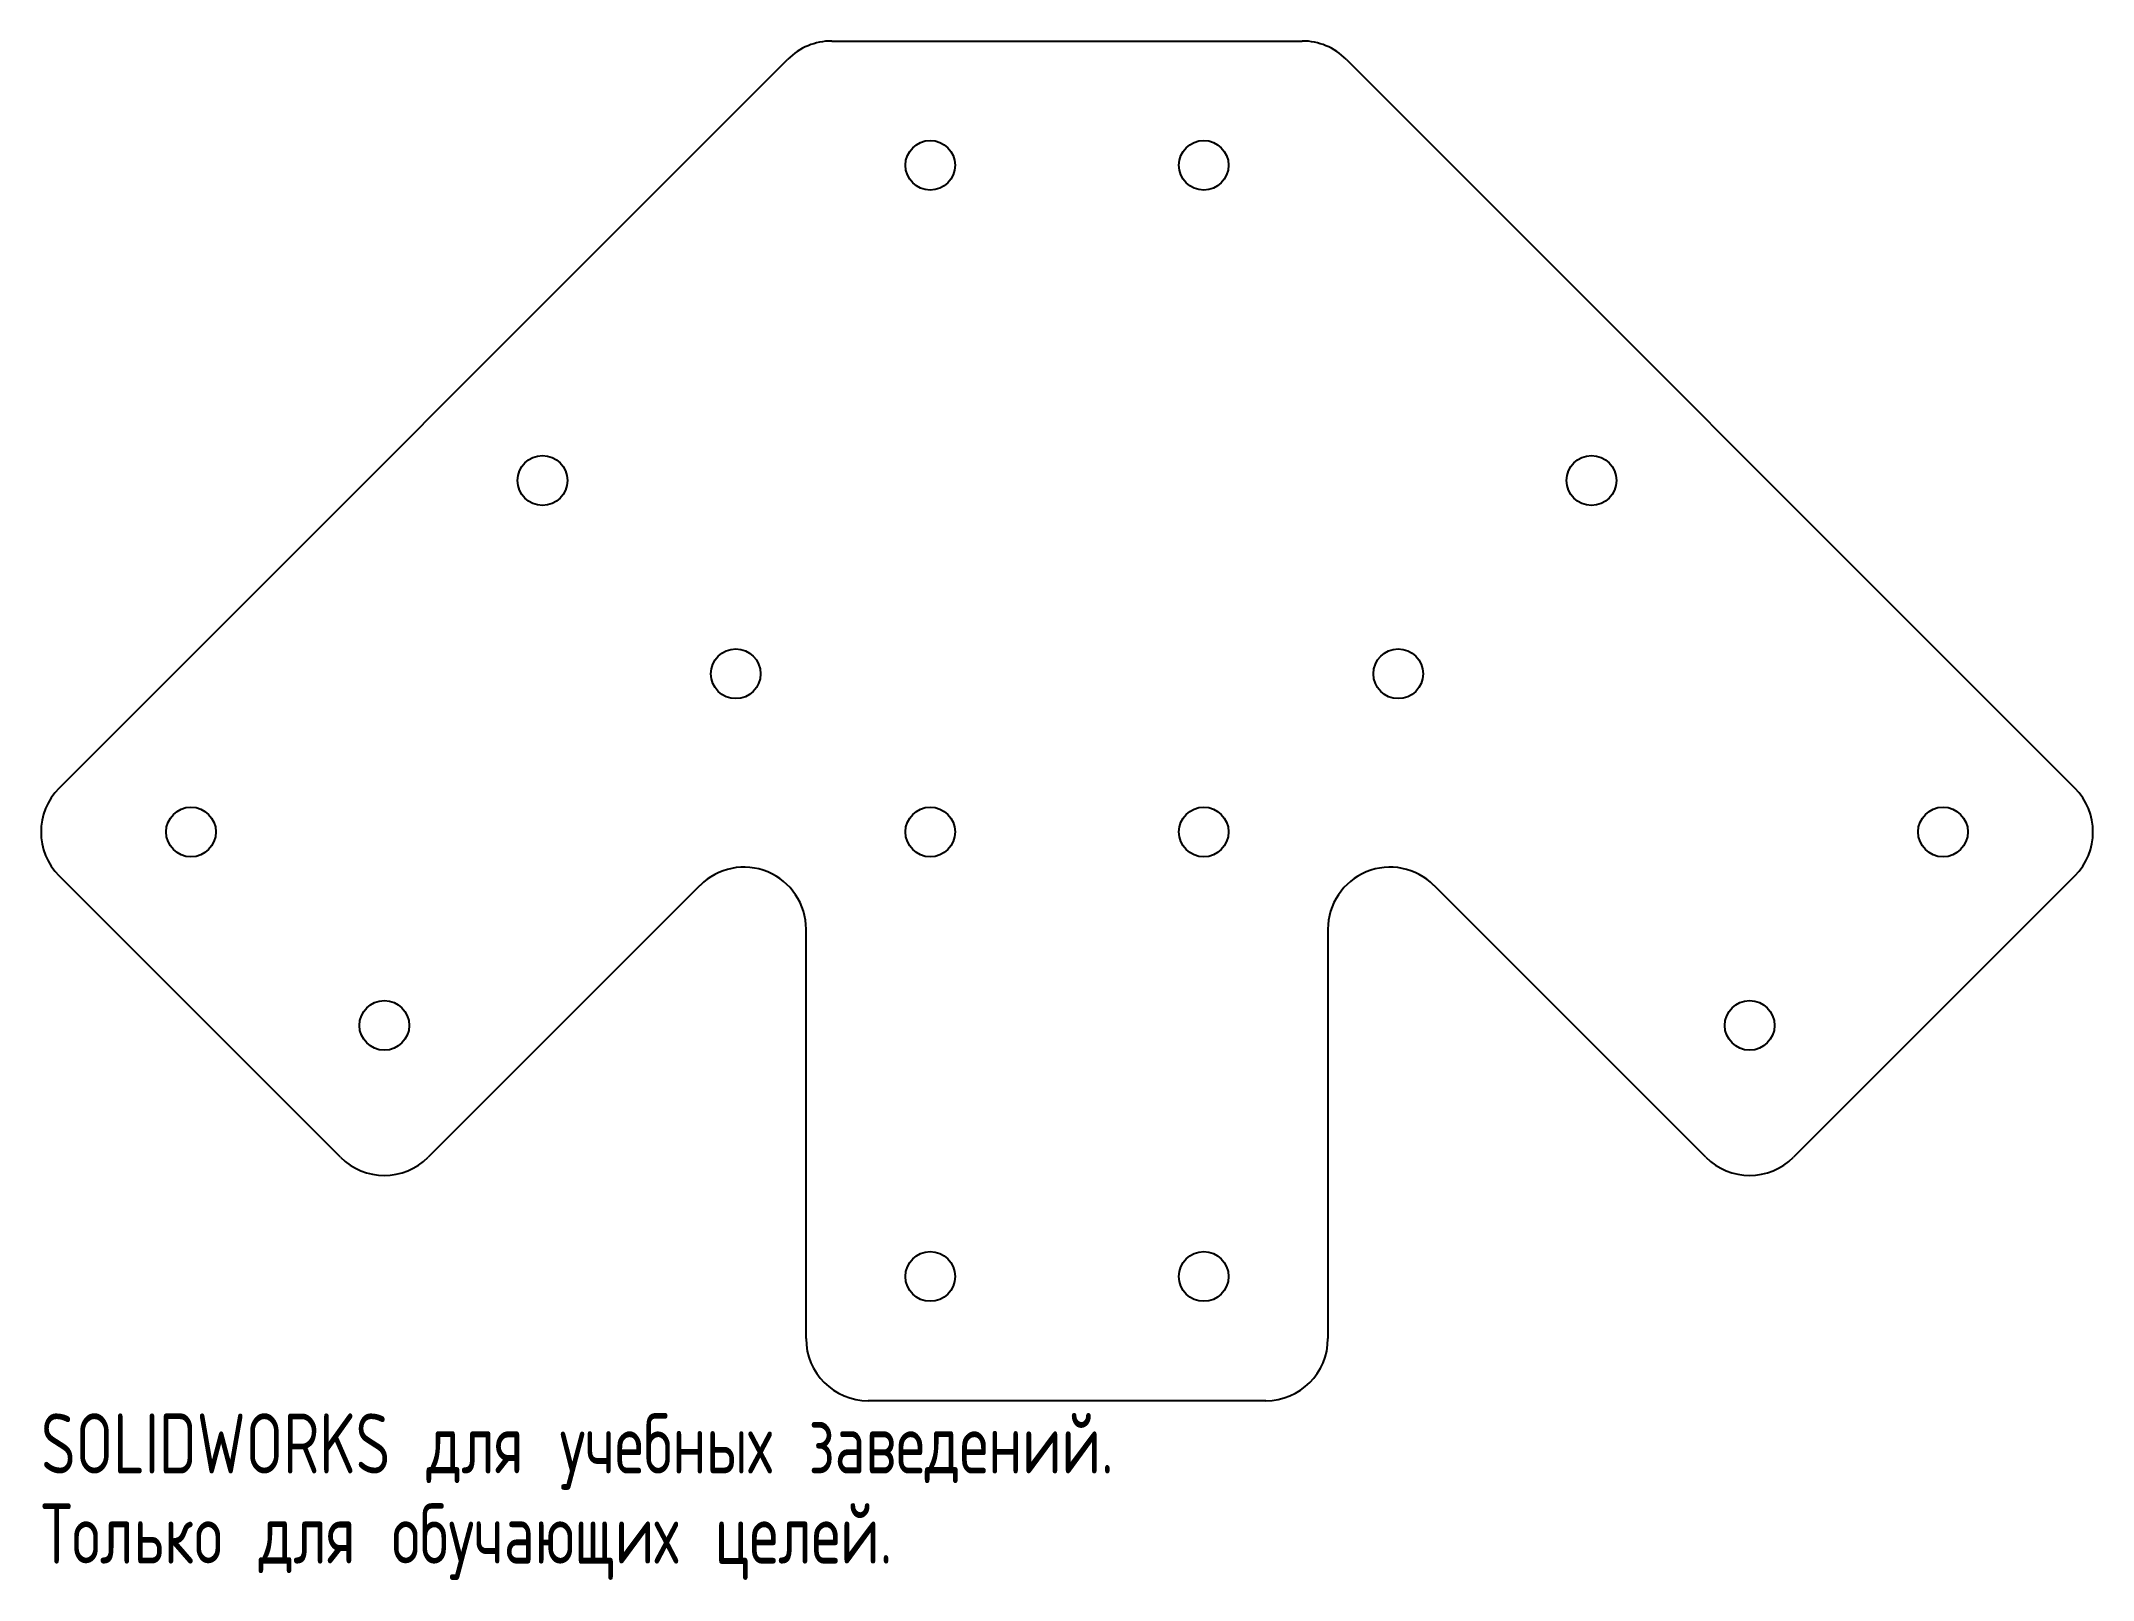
# Model space of a CAD drawing. Header units: millimetres. Extents: x -83 to 83, y -64 to 59.
import ezdxf

# ---------------------------------------------------------------- set-up
doc = ezdxf.new("R2010")
doc.units = ezdxf.units.MM
doc.styles.add('SLDTEXTSTYLE0', font='TXT', dxfattribs={"width": 0.7, "bigfont": 'bigfont'})

msp = doc.modelspace()

# ---------------------------------------------------------------- linework, layer by layer
at = {"color": 7, "linetype": 'Continuous', "lineweight": 25}
for p, q in [((-81.1, -0.71), (-22.46, 57.93)), ((-18.93, 59.4), (18.93, 59.4)), ((22.46, 57.93), (81.1, -0.71)), ((-58.48, -30.41), (-81.1, -7.78)), ((81.1, -7.78), (58.48, -30.41)), ((-29.54, -8.54), (-51.41, -30.41)), ((51.41, -30.41), (29.54, -8.54)), ((-21, -45), (-21, -12.07)), ((21, -12.07), (21, -45)), ((16, -50), (-16, -50))]:
    msp.add_line(p, q, dxfattribs=at)
for centre in [(-11, 49.4), (11, 49.4), (-42.21, 24.04), (42.21, 24.04), (-26.66, 8.49), (26.66, 8.49), (-70.5, -4.24), (-11, -4.24), (11, -4.24), (70.5, -4.24), (-54.94, -19.8), (54.94, -19.8), (-11, -40), (11, -40)]:
    msp.add_circle(centre, 2, dxfattribs=at)
for centre, start, end in [((-18.93, 54.4), 90, 135), ((18.93, 54.4), 45, 90), ((-77.57, -4.24), 135, 225), ((77.57, -4.24), 315, 45), ((-26, -12.07), 360, 135), ((26, -12.07), 45, 180), ((-54.94, -26.87), 225, 315), ((54.94, -26.87), 225, 315), ((-16, -45), 180, 270), ((16, -45), 270, 0)]:
    msp.add_arc(centre, 5, start, end, dxfattribs=at)

# ---------------------------------------------------------------- texts
at = {"color": 7, "linetype": 'Continuous', "char_height": 4.8336, "attachment_point": 1, "style": 'SLDTEXTSTYLE0'}
for s, insert in [('SOLIDWORKS для учебных заведений.', (-82.57, -51.02)), ('Только для обучающих целей.', (-82.57, -58.27))]:
    msp.add_mtext(s, dxfattribs=dict(at, insert=insert))

doc.saveas('drawing.dxf')
